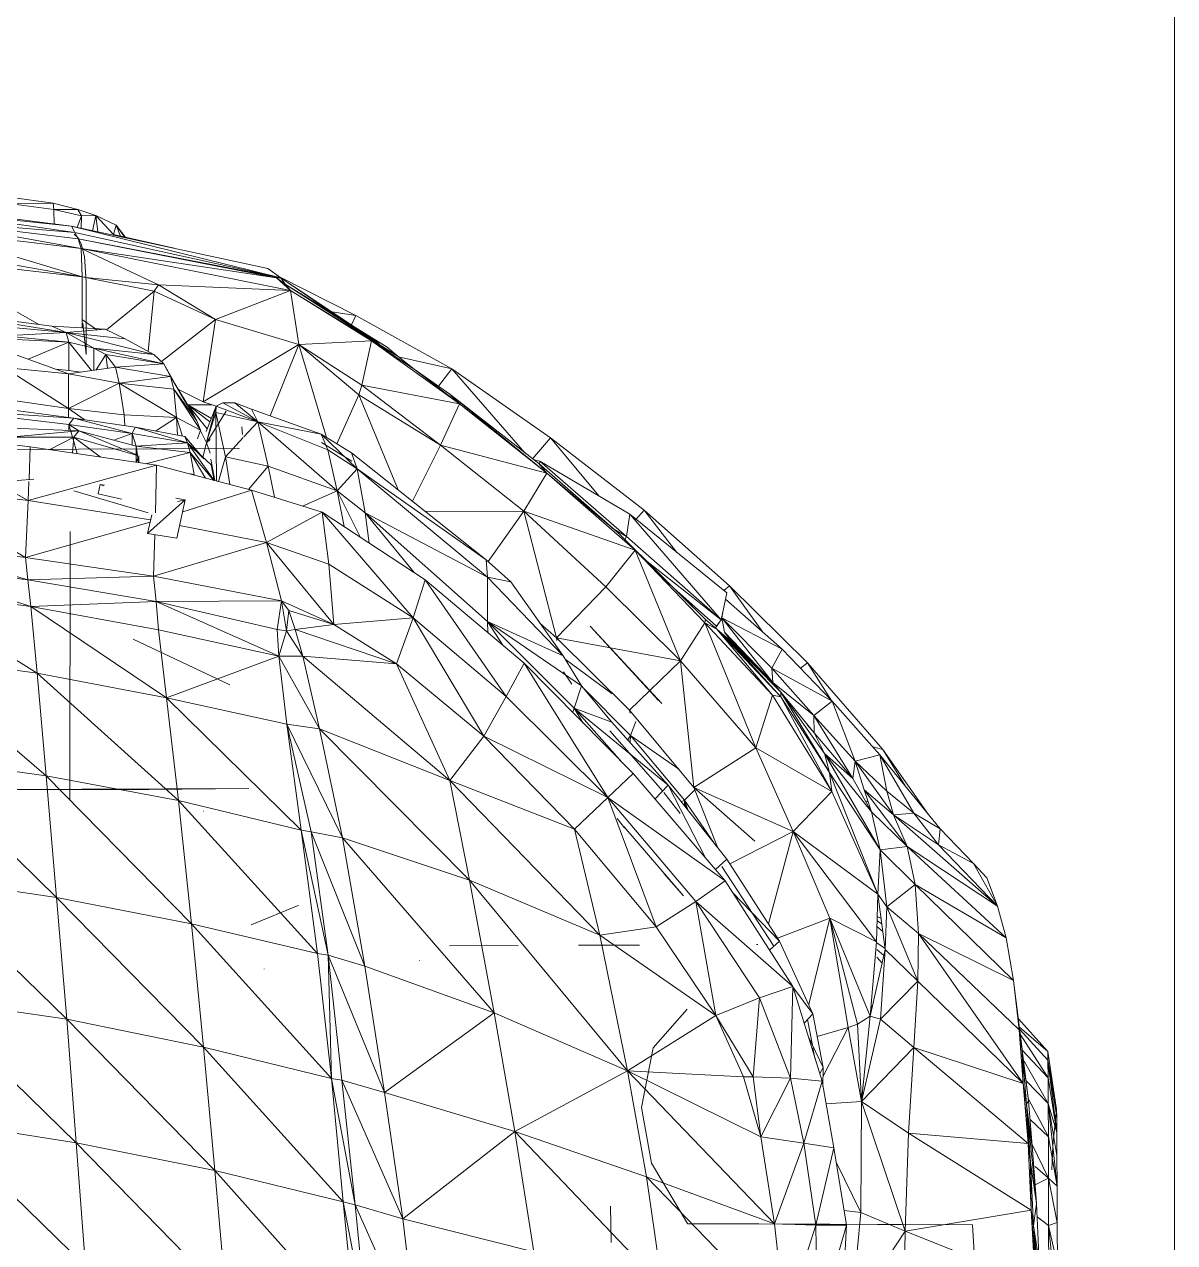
# Model space of a CAD drawing. Header units: inches. Extents: x -4450 to -273, y 9564 to 12971.
# Drawn here: x -4154.26 to -4126.27, y 10715.94 to 10745.6 of the extents above; entities that cross this region are included whole.
import ezdxf

# ---------------------------------------------------------------- set-up
doc = ezdxf.new("R2010")
doc.units = ezdxf.units.IN
doc.header["$MEASUREMENT"] = 0
for name, color, linetype, lineweight in [('0-1', 7, 'Continuous', 5), ('0-3', 7, 'Continuous', 9), ('A-GENM', 5, 'Continuous', 9), ('C-PRKG-1', 7, 'Continuous', 9)]:
    doc.layers.add(name, color=color, linetype=linetype, lineweight=lineweight)

# ---------------------------------------------------------------- blocks, each defined once
blk = doc.blocks.new('Parking_Stall_Multiple2 - street parking-1330739-FLOOR PLAN - ROOF')
at = {"layer": 'C-PRKG-1'}
blk.add_line((3, -720), (3, -641.333), dxfattribs=at)
blk = doc.blocks.new('Land_Rover_Evoque_-_SUV_Car_Vehicle_Automobile_13067 - Land Rover EVOQUE_dwg-V11-FLOOR PLAN - ROOF')
at = {"layer": 'A-GENM'}
for p, q in [((0.30719, 2.5694), (0.33419, 2.56566)), ((0.25637, 2.56273), (0.3455, 2.55145)), ((0.25681, 2.56073), (0.3455, 2.55145)), ((0.25681, 2.56073), (0.34764, 2.54751)), ((0.33419, 2.56566), (0.30671, 2.5655)), ((0.30671, 2.5655), (0.33468, 2.56172)), ((0.33419, 2.56566), (0.34941, 2.56179)), ((0.33419, 2.56566), (0.33468, 2.56172)), ((0.34941, 2.56179), (0.33468, 2.56172)), ((0.33488, 2.55279), (0.33468, 2.56172)), ((0.33468, 2.56172), (0.35162, 2.55789)), ((0.34941, 2.56179), (0.36049, 2.55798)), ((0.34941, 2.56179), (0.35162, 2.55789)), ((0.35146, 2.53769), (0.25701, 2.55486)), ((0.25701, 2.55486), (0.34764, 2.54751)), ((0.25701, 2.55486), (0.34955, 2.54358)), ((0.34896, 2.55071), (0.35162, 2.55789)), ((0.35162, 2.55789), (0.3515, 2.55016)), ((0.36049, 2.55798), (0.35162, 2.55789)), ((0.36049, 2.55798), (0.35859, 2.54863)), ((0.37305, 2.55218), (0.36049, 2.55798)), ((0.36049, 2.55798), (0.37157, 2.5463)), ((0.36049, 2.55798), (0.36176, 2.54795)), ((0.37305, 2.55218), (0.37157, 2.5463)), ((0.37909, 2.54423), (0.37305, 2.55218)), ((0.37305, 2.55218), (0.37828, 2.54478)), ((0.37305, 2.55218), (0.37581, 2.54534)), ((0.25719, 2.54894), (0.35146, 2.53769)), ((0.25719, 2.54894), (0.35217, 2.52006)), ((0.3455, 2.55145), (0.46676, 2.52537)), ((0.3455, 2.55145), (0.34764, 2.54751)), ((0.3455, 2.55145), (0.47494, 2.51953)), ((0.34954, 2.54448), (0.34726, 2.54644)), ((0.34764, 2.54751), (0.34955, 2.54358)), ((0.34764, 2.54751), (0.47494, 2.51953)), ((0.35159, 2.54053), (0.34954, 2.54448)), ((0.40898, 2.5378), (0.37157, 2.5463)), ((0.35217, 2.52006), (0.2552, 2.53718)), ((0.35146, 2.53769), (0.34955, 2.54358)), ((0.34955, 2.54358), (0.47494, 2.51953)), ((0.34955, 2.54358), (0.47207, 2.51951)), ((0.35146, 2.53769), (0.35217, 2.52006)), ((0.35146, 2.53769), (0.48072, 2.51167)), ((0.35146, 2.53769), (0.47207, 2.51951)), ((0.35146, 2.53769), (0.39929, 2.51525)), ((0.35361, 2.5327), (0.35159, 2.54053)), ((0.25496, 2.53132), (0.32534, 2.49064)), ((0.25496, 2.53132), (0.35217, 2.52006)), ((0.35462, 2.51703), (0.35361, 2.5327)), ((0.47494, 2.51953), (0.46676, 2.52537)), ((0.35219, 2.48856), (0.35217, 2.52006)), ((0.35217, 2.52006), (0.35368, 2.51991)), ((0.35217, 2.52006), (0.39658, 2.51133)), ((0.35444, 2.51983), (0.39929, 2.51525)), ((0.35462, 2.51703), (0.35461, 2.47208)), ((0.39929, 2.51525), (0.39658, 2.51133)), ((0.48072, 2.51167), (0.39929, 2.51525)), ((0.43442, 2.49387), (0.39929, 2.51525)), ((0.47494, 2.51953), (0.47207, 2.51951)), ((0.47746, 2.5156), (0.47207, 2.51951)), ((0.48072, 2.51167), (0.47207, 2.51951)), ((0.52907, 2.4826), (0.47217, 2.52149)), ((0.47494, 2.51953), (0.47217, 2.52149)), ((0.47746, 2.51564), (0.47281, 2.51884)), ((0.52109, 2.49625), (0.47406, 2.5202)), ((0.47881, 2.51397), (0.47483, 2.517)), ((0.52907, 2.4826), (0.47494, 2.51953)), ((0.53308, 2.48065), (0.47494, 2.51953)), ((0.47746, 2.5156), (0.47494, 2.51953)), ((0.53555, 2.47868), (0.47746, 2.5156)), ((0.54048, 2.47675), (0.47746, 2.5156)), ((0.54736, 2.47091), (0.47746, 2.5156)), ((0.47746, 2.5156), (0.48072, 2.51167)), ((0.36724, 2.48739), (0.39658, 2.51133)), ((0.39299, 2.47408), (0.39658, 2.51133)), ((0.43442, 2.49387), (0.39658, 2.51133)), ((0.48072, 2.51167), (0.43442, 2.49387)), ((0.54736, 2.47091), (0.48072, 2.51167)), ((0.53076, 2.48059), (0.48072, 2.51167)), ((0.48072, 2.51167), (0.48596, 2.47842)), ((0.26065, 2.49909), (0.3333, 2.4896)), ((0.26065, 2.49909), (0.34213, 2.48572)), ((0.34213, 2.48572), (0.2636, 2.49324)), ((0.36169, 2.48717), (0.35227, 2.49362)), ((0.43442, 2.49387), (0.40103, 2.4678)), ((0.43442, 2.49387), (0.42681, 2.44302)), ((0.48596, 2.47842), (0.43442, 2.49387)), ((0.52109, 2.49625), (0.5064, 2.49849)), ((0.51849, 2.4904), (0.52109, 2.49625)), ((0.58053, 2.46327), (0.52109, 2.49625)), ((0.34213, 2.48572), (0.30386, 2.48361)), ((0.3333, 2.4896), (0.36641, 2.48778)), ((0.34213, 2.48572), (0.3333, 2.4896)), ((0.34213, 2.48572), (0.36641, 2.48778)), ((0.34387, 2.47984), (0.34213, 2.48572)), ((0.35933, 2.47598), (0.34213, 2.48572)), ((0.34213, 2.48572), (0.39639, 2.47221)), ((0.34213, 2.48572), (0.3787, 2.48194)), ((0.35461, 2.47208), (0.3525, 2.49145)), ((0.36641, 2.48778), (0.3787, 2.48194)), ((0.34387, 2.47984), (0.30386, 2.48361)), ((0.30707, 2.48165), (0.34387, 2.47984)), ((0.34387, 2.47984), (0.31868, 2.46934)), ((0.34387, 2.47984), (0.34386, 2.46226)), ((0.34387, 2.47984), (0.35933, 2.47598)), ((0.34387, 2.47984), (0.35781, 2.46226)), ((0.39639, 2.47221), (0.3787, 2.48194)), ((0.48596, 2.47842), (0.42681, 2.44302)), ((0.48596, 2.47842), (0.46825, 2.43432)), ((0.53076, 2.48059), (0.48596, 2.47842)), ((0.52496, 2.45314), (0.48596, 2.47842)), ((0.48596, 2.47842), (0.523, 2.44728)), ((0.48596, 2.47842), (0.50306, 2.42093)), ((0.53076, 2.48059), (0.52496, 2.45314)), ((0.54736, 2.47091), (0.53076, 2.48059)), ((0.55718, 2.46311), (0.53076, 2.48059)), ((0.58524, 2.44168), (0.53076, 2.48059)), ((0.53308, 2.48065), (0.53555, 2.47868)), ((0.54048, 2.47675), (0.54736, 2.47091)), ((0.30094, 2.47576), (0.34366, 2.46029)), ((0.35933, 2.47598), (0.35932, 2.46247)), ((0.35933, 2.47598), (0.3667, 2.47209)), ((0.35933, 2.47598), (0.40254, 2.46636)), ((0.35933, 2.47598), (0.39639, 2.47221)), ((0.3667, 2.47209), (0.36078, 2.46267)), ((0.37263, 2.46432), (0.3667, 2.47209)), ((0.3667, 2.47209), (0.36776, 2.46364)), ((0.3667, 2.47209), (0.40254, 2.46636)), ((0.40254, 2.46636), (0.39639, 2.47221)), ((0.54736, 2.47091), (0.55718, 2.46311)), ((0.58053, 2.46327), (0.54752, 2.47078)), ((0.34366, 2.43876), (0.3039, 2.46404)), ((0.3039, 2.46404), (0.34366, 2.46029)), ((0.33563, 2.4632), (0.34386, 2.46226)), ((0.34366, 2.46029), (0.37263, 2.46432)), ((0.35127, 2.46135), (0.34386, 2.46226)), ((0.37263, 2.46432), (0.40254, 2.46636)), ((0.37506, 2.45451), (0.37263, 2.46432)), ((0.37263, 2.46432), (0.40672, 2.45856)), ((0.41675, 2.44099), (0.40254, 2.46636)), ((0.40672, 2.45856), (0.40254, 2.46636)), ((0.55718, 2.46311), (0.57927, 2.44756)), ((0.55718, 2.46311), (0.58524, 2.44168)), ((0.58053, 2.46327), (0.57215, 2.45258)), ((0.64142, 2.42059), (0.58053, 2.46327)), ((0.62561, 2.41146), (0.58053, 2.46327)), ((0.34366, 2.43876), (0.34366, 2.46029)), ((0.37506, 2.45451), (0.34366, 2.46029)), ((0.34366, 2.43876), (0.37506, 2.45451)), ((0.37506, 2.45451), (0.40672, 2.45856)), ((0.37801, 2.43496), (0.37506, 2.45451)), ((0.37506, 2.45451), (0.4087, 2.45074)), ((0.37506, 2.45451), (0.41041, 2.43316)), ((0.40672, 2.45856), (0.42094, 2.43515)), ((0.40672, 2.45856), (0.41675, 2.44099)), ((0.4087, 2.45074), (0.40672, 2.45856)), ((0.42292, 2.43126), (0.40672, 2.45856)), ((0.42514, 2.42539), (0.4087, 2.45074)), ((0.4087, 2.45074), (0.41041, 2.43316)), ((0.40934, 2.44986), (0.42292, 2.43126)), ((0.42681, 2.44302), (0.41156, 2.4506)), ((0.41156, 2.4506), (0.42681, 2.44302)), ((0.523, 2.44728), (0.50942, 2.41702)), ((0.52496, 2.45314), (0.523, 2.44728)), ((0.57353, 2.41617), (0.523, 2.44728)), ((0.54735, 2.38851), (0.523, 2.44728)), ((0.58524, 2.44168), (0.52496, 2.45314)), ((0.57353, 2.41617), (0.52496, 2.45314)), ((0.57927, 2.44756), (0.63423, 2.40475)), ((0.57927, 2.44756), (0.63921, 2.39887)), ((0.57927, 2.44756), (0.58524, 2.44168)), ((0.34689, 2.43288), (0.26051, 2.44431)), ((0.30391, 2.4445), (0.34366, 2.43876)), ((0.43247, 2.44108), (0.41748, 2.44102)), ((0.41748, 2.44102), (0.4294, 2.42625)), ((0.41748, 2.44102), (0.43107, 2.43053)), ((0.41748, 2.44102), (0.43192, 2.43272)), ((0.43486, 2.44026), (0.42681, 2.44302)), ((0.43486, 2.44026), (0.42681, 2.44302)), ((0.42876, 2.42462), (0.43486, 2.44027)), ((0.43486, 2.44027), (0.42923, 2.41877)), ((0.43486, 2.44027), (0.43461, 2.43638)), ((0.43905, 2.44227), (0.43486, 2.44027)), ((0.46063, 2.43064), (0.43486, 2.44027)), ((0.44641, 2.4423), (0.43905, 2.44227)), ((0.46063, 2.43064), (0.43905, 2.44227)), ((0.44641, 2.4423), (0.45673, 2.43846)), ((0.46063, 2.43064), (0.44641, 2.4423)), ((0.58524, 2.44168), (0.57353, 2.41617)), ((0.63921, 2.39887), (0.58524, 2.44168)), ((0.34396, 2.42896), (0.26372, 2.43845)), ((0.26372, 2.43845), (0.34689, 2.43288)), ((0.34365, 2.43331), (0.34366, 2.43876)), ((0.34366, 2.43876), (0.35344, 2.4319)), ((0.34366, 2.43876), (0.37801, 2.43496)), ((0.34396, 2.42896), (0.34689, 2.43288)), ((0.38492, 2.42719), (0.34689, 2.43288)), ((0.38299, 2.42325), (0.34689, 2.43288)), ((0.37856, 2.42814), (0.37801, 2.43496)), ((0.37801, 2.43496), (0.41041, 2.43316)), ((0.39742, 2.42483), (0.41041, 2.43316)), ((0.42514, 2.42539), (0.41041, 2.43316)), ((0.41041, 2.43316), (0.414, 2.42171)), ((0.41041, 2.43316), (0.41109, 2.42226)), ((0.42292, 2.43126), (0.42094, 2.43515)), ((0.42883, 2.41757), (0.44109, 2.43717)), ((0.42923, 2.41877), (0.43461, 2.43638)), ((0.46063, 2.43064), (0.43461, 2.43638)), ((0.43461, 2.43638), (0.43504, 2.394)), ((0.43461, 2.43638), (0.44071, 2.409)), ((0.45673, 2.43846), (0.49968, 2.42301)), ((0.46063, 2.43064), (0.45673, 2.43846)), ((0.32001, 2.41517), (0.2421, 2.42465)), ((0.2421, 2.42465), (0.32001, 2.41517)), ((0.3501, 2.42509), (0.30398, 2.42687)), ((0.3501, 2.42509), (0.30717, 2.42099)), ((0.34396, 2.42533), (0.34396, 2.42896)), ((0.34396, 2.42896), (0.3501, 2.42509)), ((0.34396, 2.42896), (0.34619, 2.42115)), ((0.34396, 2.42896), (0.38299, 2.42325)), ((0.3501, 2.42509), (0.34692, 2.42115)), ((0.3501, 2.42509), (0.38545, 2.41543)), ((0.3501, 2.42509), (0.38626, 2.40996)), ((0.38492, 2.42719), (0.38299, 2.42325)), ((0.38492, 2.42719), (0.4156, 2.4214)), ((0.38492, 2.42719), (0.41709, 2.41752)), ((0.42514, 2.42539), (0.42292, 2.43126)), ((0.42514, 2.42539), (0.42343, 2.41996)), ((0.42501, 2.42545), (0.42883, 2.41757)), ((0.45118, 2.42275), (0.45067, 2.42742)), ((0.46063, 2.43064), (0.45199, 2.42126)), ((0.46063, 2.43064), (0.46697, 2.40324)), ((0.46063, 2.43064), (0.5097, 2.38783)), ((0.46063, 2.43064), (0.50383, 2.41324)), ((0.46063, 2.43064), (0.49968, 2.42301)), ((0.30717, 2.42099), (0.34692, 2.42115)), ((0.33218, 2.41339), (0.34692, 2.42115)), ((0.34692, 2.42115), (0.34623, 2.41132)), ((0.34638, 2.4205), (0.34912, 2.4109)), ((0.38628, 2.40983), (0.34692, 2.42115)), ((0.36316, 2.40884), (0.34692, 2.42115)), ((0.3717, 2.41919), (0.38299, 2.42325)), ((0.38299, 2.42325), (0.38298, 2.41611)), ((0.38299, 2.42325), (0.38545, 2.41543)), ((0.38299, 2.42325), (0.41709, 2.41752)), ((0.38545, 2.41543), (0.41709, 2.41752)), ((0.4156, 2.4214), (0.42738, 2.40779)), ((0.4156, 2.4214), (0.41709, 2.41752)), ((0.42738, 2.40779), (0.41709, 2.41752)), ((0.41709, 2.41752), (0.43181, 2.4039)), ((0.41882, 2.41165), (0.41709, 2.41752)), ((0.41709, 2.41752), (0.43357, 2.39439)), ((0.42883, 2.41757), (0.42665, 2.40867)), ((0.42883, 2.41757), (0.43094, 2.42075)), ((0.42883, 2.41757), (0.43115, 2.41964)), ((0.4311, 2.4113), (0.42883, 2.41757)), ((0.45155, 2.42078), (0.44071, 2.409)), ((0.49968, 2.42301), (0.5186, 2.41139)), ((0.50383, 2.41324), (0.49968, 2.42301)), ((0.52203, 2.4016), (0.49968, 2.42301)), ((0.49998, 2.41786), (0.51863, 2.40619)), ((0.64142, 2.42059), (0.63041, 2.40772)), ((0.6994, 2.37591), (0.64142, 2.42059)), ((0.67146, 2.38465), (0.64142, 2.42059)), ((-0.44708, 2.41074), (0.44898, 2.41403)), ((0.31928, 2.39489), (0.32001, 2.41517)), ((0.39803, 2.40371), (0.32001, 2.41517)), ((0.32001, 2.41517), (0.39803, 2.40371)), ((0.38545, 2.41543), (0.38544, 2.40556)), ((0.38545, 2.41543), (0.38694, 2.40534)), ((0.38545, 2.41543), (0.41882, 2.41165)), ((0.38718, 2.40531), (0.38718, 2.40957)), ((0.39123, 2.40471), (0.41882, 2.41165)), ((0.4213, 2.39795), (0.41882, 2.41165)), ((0.41882, 2.41165), (0.43352, 2.3944)), ((0.41882, 2.41165), (0.42829, 2.39578)), ((0.43631, 2.39367), (0.44071, 2.409)), ((0.46697, 2.40324), (0.44071, 2.409)), ((0.44071, 2.409), (0.4434, 2.39181)), ((0.44898, 2.41403), (0.44908, 2.41396)), ((0.5097, 2.38783), (0.50383, 2.41324)), ((0.50383, 2.41324), (0.52203, 2.4016)), ((0.60163, 2.34533), (0.5186, 2.41139)), ((0.52203, 2.4016), (0.5186, 2.41139)), ((0.57353, 2.41617), (0.55616, 2.3815)), ((0.63921, 2.39887), (0.57353, 2.41617)), ((0.57353, 2.41617), (0.62506, 2.37534)), ((0.31882, 2.38188), (0.39803, 2.40371)), ((0.38651, 2.40824), (0.38518, 2.4056)), ((0.38576, 2.40552), (0.38657, 2.40784)), ((0.39745, 2.37431), (0.39803, 2.40371)), ((0.45669, 2.38832), (0.39803, 2.40371)), ((0.39803, 2.40371), (0.45669, 2.38832)), ((0.4315, 2.40743), (0.43413, 2.39424)), ((0.43181, 2.4039), (0.43372, 2.39435)), ((0.46697, 2.40324), (0.45488, 2.3888)), ((0.46697, 2.40324), (0.5097, 2.38783)), ((0.46697, 2.40324), (0.47091, 2.38391)), ((0.5097, 2.38783), (0.52203, 2.4016)), ((0.52203, 2.4016), (0.52689, 2.37423)), ((0.52203, 2.4016), (0.60258, 2.33457)), ((0.52203, 2.4016), (0.60163, 2.34533)), ((0.63488, 2.40635), (0.63129, 2.40703)), ((0.63423, 2.40475), (0.68328, 2.36192)), ((0.63423, 2.40475), (0.63921, 2.39887)), ((0.63454, 2.40447), (0.63488, 2.40635)), ((0.69039, 2.37341), (0.63488, 2.40635)), ((0.68839, 2.35968), (0.63488, 2.40635)), ((0.32234, 2.39513), (0.30212, 2.39357)), ((0.41763, 2.39857), (0.4213, 2.39795)), ((0.63921, 2.39887), (0.62506, 2.37534)), ((0.68328, 2.36192), (0.63921, 2.39887)), ((0.69365, 2.35117), (0.63921, 2.39887)), ((0.24031, 2.39141), (0.31715, 2.34672)), ((0.31882, 2.38188), (0.30714, 2.38839)), ((0.31882, 2.38188), (0.31924, 2.39375)), ((0.39285, 2.37438), (0.34693, 2.38793)), ((0.36321, 2.39187), (0.362, 2.38598)), ((0.36591, 2.39138), (0.36321, 2.39187)), ((0.36321, 2.39187), (0.3652, 2.39105)), ((0.41438, 2.3749), (0.45669, 2.38832)), ((0.50036, 2.37476), (0.45669, 2.38832)), ((0.46605, 2.35605), (0.45669, 2.38832)), ((0.45669, 2.38832), (0.50036, 2.37476)), ((0.5097, 2.38783), (0.48829, 2.37851)), ((0.5097, 2.38783), (0.52689, 2.37423)), ((0.5097, 2.38783), (0.51396, 2.36582)), ((0.5097, 2.38783), (0.52412, 2.35914)), ((0.29811, 2.38439), (0.31882, 2.38188)), ((0.31715, 2.34672), (0.31882, 2.38188)), ((0.39441, 2.36996), (0.31882, 2.38188)), ((0.362, 2.38598), (0.37643, 2.38275)), ((0.41574, 2.38229), (0.39246, 2.36162)), ((0.41574, 2.38229), (0.40997, 2.38334)), ((0.41574, 2.38229), (0.41062, 2.35877)), ((0.41574, 2.38229), (0.41103, 2.38132)), ((0.39246, 2.36162), (0.39512, 2.37301)), ((0.46605, 2.35605), (0.50036, 2.37476)), ((0.56391, 2.333), (0.50036, 2.37476)), ((0.50458, 2.34252), (0.50036, 2.37476)), ((0.5566, 2.30947), (0.50036, 2.37476)), ((0.50036, 2.37476), (0.56391, 2.333)), ((0.50036, 2.37476), (0.50049, 2.37464)), ((0.52689, 2.37423), (0.60258, 2.33457)), ((0.52689, 2.37423), (0.60254, 2.30717)), ((0.52689, 2.37423), (0.52945, 2.35564)), ((0.52689, 2.37423), (0.5572, 2.33741)), ((0.62506, 2.37534), (0.56421, 2.3751)), ((0.62506, 2.37534), (0.60291, 2.34419)), ((0.69365, 2.35117), (0.62506, 2.37534)), ((0.62506, 2.37534), (0.67559, 2.32858)), ((0.62506, 2.37534), (0.64517, 2.29719)), ((0.68839, 2.35968), (0.69039, 2.37341)), ((0.75034, 2.32485), (0.69039, 2.37341)), ((0.74686, 2.30818), (0.69039, 2.37341)), ((0.6994, 2.37591), (0.69424, 2.37029)), ((0.75198, 2.32929), (0.6994, 2.37591)), ((0.71946, 2.34986), (0.6994, 2.37591)), ((0.31715, 2.34672), (0.39408, 2.36856)), ((0.41232, 2.36657), (0.46605, 2.35605)), ((0.68058, 2.36428), (0.68839, 2.35968)), ((0.34463, 2.3628), (0.34453, 2.19667)), ((0.41062, 2.35877), (0.39246, 2.36162)), ((0.39706, 2.3609), (0.39617, 2.33526)), ((0.68328, 2.36192), (0.73725, 2.30836)), ((0.68328, 2.36192), (0.69365, 2.35117)), ((0.68839, 2.35968), (0.68744, 2.35779)), ((0.68839, 2.35968), (0.74686, 2.30818)), ((0.23848, 2.35618), (0.31715, 2.34672)), ((0.23848, 2.35618), (0.31862, 2.33301)), ((0.39617, 2.33526), (0.46605, 2.35605)), ((0.50756, 2.30537), (0.46605, 2.35605)), ((0.47518, 2.3199), (0.46605, 2.35605)), ((0.46605, 2.35605), (0.50458, 2.34252)), ((0.69365, 2.35117), (0.67559, 2.32858)), ((0.73725, 2.30836), (0.69365, 2.35117)), ((0.73684, 2.3064), (0.69365, 2.35117)), ((0.69365, 2.35117), (0.72171, 2.28282)), ((0.23974, 2.3425), (0.31862, 2.33301)), ((0.23974, 2.3425), (0.32034, 2.3164)), ((0.31715, 2.34672), (0.31862, 2.33301)), ((0.31715, 2.34672), (0.39617, 2.33526)), ((0.50756, 2.30537), (0.50458, 2.34252)), ((0.50458, 2.34252), (0.5566, 2.30947)), ((0.61684, 2.33172), (0.60163, 2.34533)), ((0.60258, 2.33457), (0.60163, 2.34533)), ((0.70116, 2.34417), (0.74686, 2.30818)), ((0.31862, 2.33301), (0.39617, 2.33526)), ((0.39789, 2.31961), (0.39617, 2.33526)), ((0.47518, 2.3199), (0.39617, 2.33526)), ((0.60258, 2.33457), (0.60254, 2.30717)), ((0.60258, 2.33457), (0.61684, 2.33172)), ((0.60258, 2.33457), (0.64925, 2.28594)), ((0.24072, 2.32685), (0.32034, 2.3164)), ((0.24072, 2.32685), (0.32428, 2.27535)), ((0.31862, 2.33301), (0.32034, 2.3164)), ((0.31862, 2.33301), (0.39789, 2.31961)), ((0.5566, 2.30947), (0.56391, 2.333)), ((0.56391, 2.333), (0.62524, 2.2814)), ((0.614, 2.26081), (0.56391, 2.333)), ((0.56391, 2.333), (0.62524, 2.2814)), ((0.61684, 2.33172), (0.64925, 2.28594)), ((0.67559, 2.32858), (0.64517, 2.29719)), ((0.67559, 2.32858), (0.72171, 2.28282)), ((0.71768, 2.32778), (0.74392, 2.30427)), ((0.75198, 2.32929), (0.74861, 2.32625)), ((0.75198, 2.32929), (0.80014, 2.28164)), ((0.75198, 2.32929), (0.77267, 2.30055)), ((0.32034, 2.3164), (0.39789, 2.31961)), ((0.39789, 2.31961), (0.47518, 2.3199)), ((0.39936, 2.30203), (0.39789, 2.31961)), ((0.39789, 2.31961), (0.47371, 2.28567)), ((0.39789, 2.31961), (0.47248, 2.3023)), ((0.47248, 2.3023), (0.47518, 2.3199)), ((0.50756, 2.30537), (0.47518, 2.3199)), ((0.47983, 2.31407), (0.47518, 2.3199)), ((0.47518, 2.3199), (0.47838, 2.30135)), ((0.74686, 2.30818), (0.75034, 2.32485)), ((0.74686, 2.30818), (0.75034, 2.32485)), ((0.74952, 2.32095), (0.78453, 2.29009)), ((0.32034, 2.3164), (0.32428, 2.27535)), ((0.32034, 2.3164), (0.40427, 2.25998)), ((0.32034, 2.3164), (0.39936, 2.30203)), ((0.47983, 2.31407), (0.47838, 2.30135)), ((0.48378, 2.30234), (0.47983, 2.31407)), ((0.50756, 2.30537), (0.47983, 2.31407)), ((0.74728, 2.3095), (0.74783, 2.31282)), ((0.48378, 2.30234), (0.50756, 2.30537)), ((0.50756, 2.30537), (0.5566, 2.30947)), ((0.54632, 2.28105), (0.50756, 2.30537)), ((0.54632, 2.28105), (0.5566, 2.30947)), ((0.6003, 2.23631), (0.5566, 2.30947)), ((0.5566, 2.30947), (0.614, 2.26081)), ((0.60254, 2.30717), (0.60267, 2.30039)), ((0.60254, 2.30717), (0.61203, 2.29251)), ((0.60254, 2.30717), (0.65611, 2.2537)), ((0.60254, 2.30717), (0.64925, 2.28594)), ((0.60254, 2.30717), (0.66055, 2.26742)), ((0.63491, 2.30619), (0.64517, 2.29719)), ((0.63491, 2.30619), (0.64517, 2.29719)), ((0.66597, 2.30422), (0.70818, 2.25843)), ((0.66597, 2.30422), (0.71014, 2.25649)), ((0.73684, 2.3064), (0.72171, 2.28282)), ((0.73725, 2.30836), (0.73684, 2.3064)), ((0.7441, 2.30253), (0.73684, 2.3064)), ((0.77854, 2.26156), (0.73684, 2.3064)), ((0.73684, 2.3064), (0.76832, 2.22921)), ((0.73725, 2.30836), (0.7441, 2.30253)), ((0.74327, 2.30323), (0.74686, 2.30818)), ((0.74686, 2.30818), (0.74392, 2.30427)), ((0.74883, 2.30066), (0.74728, 2.3095)), ((0.74728, 2.3095), (0.78453, 2.29009)), ((0.74728, 2.3095), (0.77876, 2.26949)), ((0.74728, 2.3095), (0.7782, 2.27831)), ((0.44337, 2.26805), (0.38363, 2.29622)), ((0.40427, 2.25998), (0.39936, 2.30203)), ((0.39936, 2.30203), (0.47371, 2.28567)), ((0.47371, 2.28567), (0.47248, 2.3023)), ((0.47248, 2.3023), (0.47838, 2.30135)), ((0.47371, 2.28567), (0.47838, 2.30135)), ((0.48378, 2.30234), (0.47838, 2.30135)), ((0.48843, 2.28575), (0.47838, 2.30135)), ((0.54632, 2.28105), (0.48378, 2.30234)), ((0.48843, 2.28575), (0.48378, 2.30234)), ((0.64517, 2.29719), (0.69029, 2.25239)), ((0.72171, 2.28282), (0.64517, 2.29719)), ((0.64517, 2.29719), (0.69029, 2.25239)), ((0.64542, 2.29548), (0.64517, 2.29719)), ((0.7485, 2.29866), (0.7441, 2.30253)), ((0.7441, 2.30253), (0.77854, 2.26156)), ((0.7441, 2.30253), (0.78383, 2.26064)), ((0.75094, 2.29671), (0.7485, 2.29866)), ((0.7485, 2.29866), (0.78383, 2.26064)), ((0.75188, 2.29673), (0.74883, 2.30066)), ((0.74883, 2.30066), (0.77876, 2.26949)), ((0.75094, 2.29671), (0.75188, 2.29673)), ((0.75094, 2.29671), (0.78377, 2.26361)), ((0.75094, 2.29671), (0.78383, 2.26064)), ((0.75188, 2.29673), (0.77876, 2.26949)), ((0.75188, 2.29673), (0.78377, 2.26361)), ((0.78453, 2.29009), (0.7782, 2.27831)), ((0.81542, 2.25796), (0.78453, 2.29009)), ((0.2438, 2.28581), (0.32428, 2.27535)), ((0.2438, 2.28581), (0.32991, 2.21182)), ((0.40427, 2.25998), (0.47371, 2.28567)), ((0.48843, 2.28575), (0.47371, 2.28567)), ((0.49872, 2.24082), (0.47371, 2.28567)), ((0.47862, 2.24366), (0.47371, 2.28567)), ((0.57918, 2.20886), (0.48843, 2.28575)), ((0.54632, 2.28105), (0.48843, 2.28575)), ((0.48843, 2.28575), (0.49872, 2.24082)), ((0.57918, 2.20886), (0.54632, 2.28105)), ((0.6003, 2.23631), (0.54632, 2.28105)), ((0.614, 2.26081), (0.62524, 2.2814)), ((0.62524, 2.2814), (0.69244, 2.21322)), ((0.62524, 2.2814), (0.67679, 2.19851)), ((0.62524, 2.2814), (0.69244, 2.21322)), ((0.64925, 2.28594), (0.66055, 2.26742)), ((0.65053, 2.28385), (0.67963, 2.26256)), ((0.72171, 2.28282), (0.69029, 2.25239)), ((0.72171, 2.28282), (0.76832, 2.22921)), ((0.72171, 2.28282), (0.73004, 2.20466)), ((0.79587, 2.27829), (0.80014, 2.28164)), ((0.80014, 2.28164), (0.84681, 2.22809)), ((0.80014, 2.28164), (0.81529, 2.25804)), ((0.32428, 2.27535), (0.32991, 2.21182)), ((0.32428, 2.27535), (0.41163, 2.19649)), ((0.32428, 2.27535), (0.40427, 2.25998)), ((0.64952, 2.27616), (0.65471, 2.26843)), ((0.81542, 2.25796), (0.7782, 2.27831)), ((0.77876, 2.26949), (0.7782, 2.27831)), ((0.7782, 2.27831), (0.8042, 2.2491)), ((0.65611, 2.2537), (0.66055, 2.26742)), ((0.66055, 2.26742), (0.67923, 2.24503)), ((0.66134, 2.26647), (0.69082, 2.23677)), ((0.77876, 2.26949), (0.78377, 2.26361)), ((0.77876, 2.26949), (0.8042, 2.2491)), ((0.41163, 2.19649), (0.40427, 2.25998)), ((0.40427, 2.25998), (0.48744, 2.17819)), ((0.40427, 2.25998), (0.47862, 2.24366)), ((0.6003, 2.23631), (0.614, 2.26081)), ((0.614, 2.26081), (0.67679, 2.19851)), ((0.77854, 2.26156), (0.76832, 2.22921)), ((0.77854, 2.26156), (0.81532, 2.20209)), ((0.77854, 2.26156), (0.78383, 2.26064)), ((0.78377, 2.26361), (0.80427, 2.2383)), ((0.78377, 2.26361), (0.81073, 2.2256)), ((0.78377, 2.26361), (0.81375, 2.21386)), ((0.78377, 2.26361), (0.78383, 2.26064)), ((0.81532, 2.20209), (0.78383, 2.26064)), ((0.81375, 2.21386), (0.78383, 2.26064)), ((0.65514, 2.25106), (0.65611, 2.2537)), ((0.65611, 2.2537), (0.66169, 2.24442)), ((0.65611, 2.2537), (0.67923, 2.24503)), ((0.65611, 2.2537), (0.71411, 2.2061)), ((0.65611, 2.2537), (0.68545, 2.22032)), ((0.69029, 2.25239), (0.73004, 2.20466)), ((0.69029, 2.25239), (0.73004, 2.20466)), ((0.69061, 2.25063), (0.69029, 2.25239)), ((0.81542, 2.25796), (0.8042, 2.2491)), ((0.84486, 2.22484), (0.81542, 2.25796)), ((0.81542, 2.25796), (0.82971, 2.22083)), ((0.49872, 2.24082), (0.47862, 2.24366)), ((0.51294, 2.17341), (0.47862, 2.24366)), ((0.48744, 2.17819), (0.47862, 2.24366)), ((0.47862, 2.24366), (0.49358, 2.17724)), ((0.67923, 2.24503), (0.71411, 2.2061)), ((0.69421, 2.24543), (0.69082, 2.23677)), ((0.80007, 2.24342), (0.80427, 2.2383)), ((0.82829, 2.21007), (0.8042, 2.2491)), ((0.82971, 2.22083), (0.8042, 2.2491)), ((0.8042, 2.2491), (0.80427, 2.2383)), ((0.57918, 2.20886), (0.49872, 2.24082)), ((0.49872, 2.24082), (0.59145, 2.14733)), ((0.49872, 2.24082), (0.51294, 2.17341)), ((0.57918, 2.20886), (0.6003, 2.23631)), ((0.65621, 2.17885), (0.6003, 2.23631)), ((0.6003, 2.23631), (0.67679, 2.19851)), ((0.67815, 2.23961), (0.71071, 2.2025)), ((0.69082, 2.23677), (0.68914, 2.23397)), ((0.69082, 2.23677), (0.69056, 2.23239)), ((0.69082, 2.23677), (0.72069, 2.21589)), ((0.69082, 2.23677), (0.72417, 2.19679)), ((0.82829, 2.21007), (0.80427, 2.2383)), ((0.80427, 2.2383), (0.81073, 2.2256)), ((0.76832, 2.22921), (0.73004, 2.20466)), ((0.81532, 2.20209), (0.76832, 2.22921)), ((0.76832, 2.22921), (0.79141, 2.1775)), ((0.84052, 2.22972), (0.84681, 2.22809)), ((0.24807, 2.22323), (0.32991, 2.21182)), ((0.24807, 2.22323), (0.33628, 2.13658)), ((0.84512, 2.16609), (0.81073, 2.2256)), ((0.83966, 2.18955), (0.81073, 2.2256)), ((0.82829, 2.21007), (0.81073, 2.2256)), ((0.81073, 2.2256), (0.81375, 2.21386)), ((0.82829, 2.21007), (0.82971, 2.22083)), ((0.84486, 2.22484), (0.82971, 2.22083)), ((0.82971, 2.22083), (0.83516, 2.20324)), ((0.82971, 2.22083), (0.85329, 2.1877)), ((0.82971, 2.22083), (0.84931, 2.20235)), ((0.84486, 2.22484), (0.88214, 2.17905)), ((0.84486, 2.22484), (0.84931, 2.20235)), ((0.84486, 2.22484), (0.86598, 2.18872)), ((0.87468, 2.18821), (0.84681, 2.22809)), ((0.86058, 2.20554), (0.84681, 2.22809)), ((0.67679, 2.19851), (0.69244, 2.21322)), ((0.74935, 2.14697), (0.69244, 2.21322)), ((0.69244, 2.21322), (0.74935, 2.14697)), ((0.84375, 2.13865), (0.81375, 2.21386)), ((0.84512, 2.16609), (0.81375, 2.21386)), ((0.81532, 2.20209), (0.81375, 2.21386)), ((0.32991, 2.21182), (0.33628, 2.13658)), ((0.32991, 2.21182), (0.4197, 2.12027)), ((0.32991, 2.21182), (0.41163, 2.19649)), ((0.67192, 2.11342), (0.57918, 2.20886)), ((0.65621, 2.17885), (0.57918, 2.20886)), ((0.57918, 2.20886), (0.59145, 2.14733)), ((0.71411, 2.2061), (0.70596, 2.19749)), ((0.71411, 2.2061), (0.75046, 2.16033)), ((0.71411, 2.2061), (0.7371, 2.16124)), ((0.83966, 2.18955), (0.82829, 2.21007)), ((0.45517, 2.20402), (0.00065, 2.20236)), ((0.3598, 2.20336), (0.0015, 2.20202)), ((0.3932, 2.20346), (0.3598, 2.20336)), ((0.3932, 2.20346), (0.45517, 2.20402)), ((0.65621, 2.17885), (0.67679, 2.19851)), ((0.70674, 2.11843), (0.67679, 2.19851)), ((0.67679, 2.19851), (0.73123, 2.13419)), ((0.67679, 2.19851), (0.74935, 2.14697)), ((0.71149, 2.20161), (0.72163, 2.18864)), ((0.7306, 2.20324), (0.72417, 2.19679)), ((0.73004, 2.20466), (0.74452, 2.16781)), ((0.79141, 2.1775), (0.73004, 2.20466)), ((0.73004, 2.20466), (0.74452, 2.16781)), ((0.76758, 2.17148), (0.73004, 2.20466)), ((0.81532, 2.20209), (0.79141, 2.1775)), ((0.84375, 2.13865), (0.81532, 2.20209)), ((0.83966, 2.18955), (0.83516, 2.20324)), ((0.83516, 2.20324), (0.86172, 2.16815)), ((0.83516, 2.20324), (0.85329, 2.1877)), ((0.85329, 2.1877), (0.84931, 2.20235)), ((0.84931, 2.20235), (0.86598, 2.18872)), ((0.4197, 2.12027), (0.41163, 2.19649)), ((0.41163, 2.19649), (0.49749, 2.10198)), ((0.41163, 2.19649), (0.48744, 2.17819)), ((0.72417, 2.19679), (0.72226, 2.19583)), ((0.72417, 2.19679), (0.72414, 2.19347)), ((0.72417, 2.19679), (0.74204, 2.17093)), ((0.72417, 2.19679), (0.72625, 2.19081)), ((0.72417, 2.19679), (0.72495, 2.19244)), ((0.83759, 2.19582), (0.83591, 2.19632)), ((0.42712, 2.18997), (0.42722, 2.19004)), ((0.6872, 2.17961), (0.68272, 2.18541)), ((0.84512, 2.16609), (0.83966, 2.18955)), ((0.83966, 2.18955), (0.86172, 2.16815)), ((0.85329, 2.1877), (0.86598, 2.18872)), ((0.86172, 2.16815), (0.85329, 2.1877)), ((0.85329, 2.1877), (0.91753, 2.13122)), ((0.85329, 2.1877), (0.88119, 2.16925)), ((0.88119, 2.16925), (0.86598, 2.18872)), ((0.86598, 2.18872), (0.88214, 2.17905)), ((0.49749, 2.10198), (0.48744, 2.17819)), ((0.48744, 2.17819), (0.50412, 2.10104)), ((0.48744, 2.17819), (0.49358, 2.17724)), ((0.51294, 2.17341), (0.49358, 2.17724)), ((0.52667, 2.09431), (0.49358, 2.17724)), ((0.50412, 2.10104), (0.49358, 2.17724)), ((0.67192, 2.11342), (0.65621, 2.17885)), ((0.70674, 2.11843), (0.65621, 2.17885)), ((0.72354, 2.13776), (0.68666, 2.18058)), ((0.79141, 2.1775), (0.75231, 2.15743)), ((0.79141, 2.1775), (0.77606, 2.12034)), ((0.84375, 2.13865), (0.79141, 2.1775)), ((0.84281, 2.1093), (0.79141, 2.1775)), ((0.79141, 2.1775), (0.814, 2.12381)), ((0.88119, 2.16925), (0.88214, 2.17905)), ((0.88214, 2.17905), (0.90273, 2.1576)), ((0.59145, 2.14733), (0.51294, 2.17341)), ((0.60665, 2.06527), (0.51294, 2.17341)), ((0.51294, 2.17341), (0.52667, 2.09431)), ((0.84512, 2.16609), (0.86172, 2.16815)), ((0.8667, 2.14464), (0.86172, 2.16815)), ((0.92301, 2.11167), (0.86172, 2.16815)), ((0.86172, 2.16815), (0.91753, 2.13122)), ((0.91753, 2.13122), (0.88119, 2.16925)), ((0.88119, 2.16925), (0.90273, 2.1576)), ((0.4112, 2.16252), (0.41129, 2.16258)), ((0.84375, 2.13865), (0.84512, 2.16609)), ((0.84914, 2.13087), (0.84512, 2.16609)), ((0.84512, 2.16609), (0.8667, 2.14464)), ((0.74333, 2.15398), (0.75046, 2.16033)), ((0.74731, 2.1558), (0.77937, 2.10657)), ((0.75046, 2.16033), (0.7829, 2.10966)), ((0.90273, 2.1576), (0.91108, 2.14883)), ((0.91753, 2.13122), (0.90273, 2.1576)), ((0.25284, 2.149), (0.33628, 2.13658)), ((0.25284, 2.149), (0.34264, 2.06137)), ((0.68907, 2.02943), (0.59145, 2.14733)), ((0.67192, 2.11342), (0.59145, 2.14733)), ((0.59145, 2.14733), (0.60665, 2.06527)), ((0.71171, 2.15136), (0.72354, 2.13776)), ((0.73123, 2.13419), (0.74935, 2.14697)), ((0.79105, 2.08166), (0.74935, 2.14697)), ((0.74935, 2.14697), (0.79105, 2.08166)), ((0.91753, 2.13122), (0.91108, 2.14883)), ((0.51295, 2.14454), (0.51284, 2.14445)), ((0.75417, 2.13943), (0.7829, 2.10966)), ((0.84375, 2.13865), (0.84281, 2.1093)), ((0.84821, 2.10445), (0.84375, 2.13865)), ((0.84914, 2.13087), (0.84375, 2.13865)), ((0.84914, 2.13087), (0.8667, 2.14464)), ((0.86874, 2.11434), (0.8667, 2.14464)), ((0.9275, 2.08528), (0.8667, 2.14464)), ((0.8667, 2.14464), (0.92301, 2.11167)), ((0.33628, 2.13658), (0.34264, 2.06137)), ((0.33628, 2.13658), (0.42705, 2.04407)), ((0.33628, 2.13658), (0.4197, 2.12027)), ((0.45653, 2.11982), (0.4856, 2.13164)), ((0.4856, 2.13164), (0.48571, 2.13169)), ((0.70674, 2.11843), (0.73123, 2.13419)), ((0.74352, 2.06382), (0.73123, 2.13419)), ((0.73123, 2.13419), (0.77047, 2.07471)), ((0.73123, 2.13419), (0.79105, 2.08166)), ((0.84821, 2.10445), (0.84914, 2.13087)), ((0.8683, 2.08498), (0.84914, 2.13087)), ((0.86874, 2.11434), (0.84914, 2.13087)), ((0.92301, 2.11167), (0.91753, 2.13122)), ((0.814, 2.12381), (0.78175, 2.11147)), ((0.814, 2.12381), (0.80095, 2.07049)), ((0.83897, 2.06332), (0.814, 2.12381)), ((0.84281, 2.1093), (0.814, 2.12381)), ((0.814, 2.12381), (0.83114, 2.05838)), ((0.814, 2.12381), (0.82528, 2.05641)), ((0.84331, 2.12488), (0.84571, 2.12359)), ((0.42705, 2.04407), (0.4197, 2.12027)), ((0.4197, 2.12027), (0.50606, 2.02481)), ((0.4197, 2.12027), (0.49749, 2.10198)), ((0.67192, 2.11342), (0.70674, 2.11843)), ((0.74352, 2.06382), (0.70674, 2.11843)), ((0.84674, 2.11572), (0.84311, 2.11872)), ((0.84322, 2.12228), (0.84613, 2.12036)), ((0.68907, 2.02943), (0.67192, 2.11342)), ((0.74352, 2.06382), (0.67192, 2.11342)), ((0.7829, 2.10966), (0.77666, 2.10419)), ((0.7829, 2.10966), (0.80357, 2.06482)), ((0.83897, 2.06332), (0.84281, 2.1093)), ((0.84303, 2.10869), (0.84823, 2.10513)), ((0.8683, 2.08498), (0.86874, 2.11434)), ((0.93347, 2.02172), (0.86874, 2.11434)), ((0.86874, 2.11434), (0.93096, 2.05496)), ((0.86874, 2.11434), (0.9275, 2.08528)), ((0.9275, 2.08528), (0.92301, 2.11167)), ((0.50606, 2.02481), (0.49749, 2.10198)), ((0.49749, 2.10198), (0.50412, 2.10104)), ((0.52667, 2.09431), (0.50412, 2.10104)), ((0.53891, 2.01617), (0.50412, 2.10104)), ((0.50606, 2.02481), (0.50412, 2.10104)), ((0.51243, 2.02385), (0.50412, 2.10104)), ((0.6214, 2.10696), (0.57914, 2.10681)), ((0.69647, 2.10723), (0.6587, 2.1071)), ((0.76962, 2.10751), (0.76866, 2.1075)), ((0.84821, 2.10445), (0.83897, 2.06332)), ((0.84303, 2.10458), (0.84737, 2.1007)), ((0.84533, 2.06139), (0.84821, 2.10445)), ((0.8683, 2.08498), (0.84821, 2.10445)), ((0.60665, 2.06527), (0.52667, 2.09431)), ((0.52667, 2.09431), (0.53891, 2.01617)), ((0.5606, 2.09785), (0.56051, 2.09781)), ((0.8463, 2.09596), (0.84303, 2.09971)), ((0.46454, 2.09245), (0.46464, 2.09249)), ((0.9275, 2.08528), (0.9294, 2.07062)), ((0.93096, 2.05496), (0.9275, 2.08528)), ((0.9275, 2.08528), (0.9329, 2.04129)), ((0.77047, 2.07471), (0.79105, 2.08166)), ((0.7896, 2.02492), (0.79105, 2.08166)), ((0.79095, 2.08159), (0.80357, 2.06482)), ((0.79105, 2.08166), (0.80918, 2.02309)), ((0.79105, 2.08166), (0.80918, 2.02309)), ((0.8683, 2.08498), (0.84533, 2.06139)), ((0.8659, 2.04389), (0.8683, 2.08498)), ((0.93347, 2.02172), (0.8683, 2.08498)), ((0.34264, 2.06137), (0.25749, 2.07373)), ((0.3485, 1.98512), (0.25749, 2.07373)), ((0.74352, 2.06382), (0.77047, 2.07471)), ((0.77047, 2.07471), (0.76657, 2.02581)), ((0.77047, 2.07471), (0.7896, 2.02492)), ((0.9294, 2.07062), (0.92902, 2.07283)), ((0.9294, 2.07062), (0.9329, 2.04129)), ((0.93675, 2.01105), (0.9294, 2.07062)), ((0.93293, 2.04129), (0.9294, 2.07062)), ((0.9329, 2.04129), (0.9294, 2.07062)), ((0.60665, 2.06527), (0.53891, 2.01617)), ((0.68907, 2.02943), (0.60665, 2.06527)), ((0.60665, 2.06527), (0.61937, 1.992)), ((0.68907, 2.02943), (0.74352, 2.06382)), ((0.72582, 2.06763), (0.70482, 2.04376)), ((0.72593, 2.06764), (0.72582, 2.06763)), ((0.7607, 2.02577), (0.74352, 2.06382)), ((0.74352, 2.06382), (0.76657, 2.02581)), ((0.79809, 2.05892), (0.80357, 2.06482)), ((0.80995, 2.03161), (0.80357, 2.06482)), ((0.83897, 2.06332), (0.83114, 2.05838)), ((0.83362, 2.0105), (0.83897, 2.06332)), ((0.84533, 2.06139), (0.83897, 2.06332)), ((0.84008, 2.06827), (0.83953, 2.07006)), ((0.34264, 2.06137), (0.3485, 1.98512)), ((0.34264, 2.06137), (0.43414, 1.96785)), ((0.34264, 2.06137), (0.42705, 2.04407)), ((0.80028, 2.06117), (0.80324, 2.04541)), ((0.80627, 2.05076), (0.82528, 2.05641)), ((0.80986, 2.02625), (0.82528, 2.05641)), ((0.83114, 2.05838), (0.82528, 2.05641)), ((0.83362, 2.0105), (0.82528, 2.05641)), ((0.83362, 2.0105), (0.83114, 2.05838)), ((0.83362, 2.0105), (0.84533, 2.06139)), ((0.8659, 2.04389), (0.84533, 2.06139)), ((0.93047, 2.06174), (0.94866, 2.04143)), ((0.93108, 2.0566), (0.94866, 2.04143)), ((0.93125, 2.05523), (0.94876, 2.03604)), ((0.80995, 2.03161), (0.80057, 2.05091)), ((0.93347, 2.02172), (0.93096, 2.05496)), ((0.93096, 2.05496), (0.9329, 2.04129)), ((0.93162, 2.05218), (0.94885, 2.0253)), ((0.43414, 1.96785), (0.42705, 2.04407)), ((0.42705, 2.04407), (0.5134, 1.9486)), ((0.42705, 2.04407), (0.50606, 2.02481)), ((0.70482, 2.04376), (0.69768, 2.00689)), ((0.80356, 2.04372), (0.80475, 2.03742)), ((0.83362, 2.0105), (0.8659, 2.04389)), ((0.86252, 1.99105), (0.8659, 2.04389)), ((0.93645, 1.98458), (0.8659, 2.04389)), ((0.8659, 2.04389), (0.93347, 2.02172)), ((0.93279, 2.0424), (0.94885, 2.0253)), ((0.9329, 2.04129), (0.9354, 2.00902)), ((0.93675, 2.01105), (0.9329, 2.04129)), ((0.9354, 2.00902), (0.9329, 2.04129)), ((0.93347, 2.02172), (0.9329, 2.04129)), ((0.95408, 2.00573), (0.94866, 2.04143)), ((0.94876, 2.03604), (0.94866, 2.04143)), ((0.93352, 2.03647), (0.94893, 2.00945)), ((0.95408, 2.00573), (0.94876, 2.03604)), ((0.95425, 1.99134), (0.94876, 2.03604)), ((0.94885, 2.0253), (0.94876, 2.03604)), ((0.94876, 2.03604), (0.95416, 2.00084)), ((0.68907, 2.02943), (0.61937, 1.992)), ((0.77979, 1.93495), (0.68907, 2.02943)), ((0.70082, 1.96398), (0.68907, 2.02943)), ((0.68907, 2.02943), (0.77147, 1.98866)), ((0.68907, 2.02943), (0.7607, 2.02577)), ((0.7607, 2.02577), (0.76657, 2.02581)), ((0.77147, 1.98866), (0.7607, 2.02577)), ((0.77147, 1.98866), (0.76657, 2.02581)), ((0.76657, 2.02581), (0.7896, 2.02492)), ((0.80773, 2.0278), (0.80995, 2.03161)), ((0.80975, 2.01993), (0.80995, 2.03161)), ((0.95425, 1.99134), (0.94885, 2.0253)), ((0.94893, 2.00945), (0.94885, 2.0253)), ((0.5134, 1.9486), (0.50606, 2.02481)), ((0.50606, 2.02481), (0.52075, 1.94669)), ((0.50606, 2.02481), (0.51243, 2.02385)), ((0.53891, 2.01617), (0.51243, 2.02385)), ((0.55017, 1.93801), (0.51243, 2.02385)), ((0.52075, 1.94669), (0.51243, 2.02385)), ((0.77147, 1.98866), (0.7896, 2.02492)), ((0.7896, 2.02492), (0.79791, 1.98491)), ((0.7896, 2.02492), (0.80918, 2.02309)), ((0.79791, 1.98491), (0.80918, 2.02309)), ((0.80918, 2.02309), (0.81652, 1.98204)), ((0.80918, 2.02309), (0.81652, 1.98204)), ((0.93645, 1.98458), (0.93347, 2.02172)), ((0.93347, 2.02172), (0.93788, 1.97285)), ((0.93347, 2.02172), (0.9354, 2.00902)), ((0.93519, 2.02332), (0.94893, 2.00945)), ((0.53891, 2.01617), (0.61937, 1.992)), ((0.53891, 2.01617), (0.55017, 1.93801)), ((0.83362, 2.0105), (0.81168, 2.00911)), ((0.83314, 1.94207), (0.83362, 2.0105)), ((0.83362, 2.0105), (0.86057, 1.93042)), ((0.83362, 2.0105), (0.86252, 1.99105)), ((0.93675, 2.01105), (0.9354, 2.00902)), ((0.93656, 2.01252), (0.94903, 1.9887)), ((0.93675, 2.01105), (0.93924, 1.98074)), ((0.69774, 2.00692), (0.70383, 1.97243)), ((0.9354, 2.00902), (0.93788, 1.97285)), ((0.93924, 1.98074), (0.9354, 2.00902)), ((0.94173, 1.94749), (0.9354, 2.00902)), ((0.93788, 1.97285), (0.9354, 2.00902)), ((0.95431, 1.97718), (0.94893, 2.00945)), ((0.95425, 1.99134), (0.94893, 2.00945)), ((0.94893, 2.00945), (0.94903, 1.9887)), ((0.94893, 2.00945), (0.95441, 1.95835)), ((0.95169, 1.98348), (0.954, 2.00571)), ((0.95393, 2.00081), (0.954, 2.00571)), ((0.95408, 2.00573), (0.95416, 2.00084)), ((0.35411, 1.9089), (0.2621, 1.99848)), ((0.3485, 1.98512), (0.2621, 1.99848)), ((0.93771, 1.9994), (0.94903, 1.9887)), ((0.95425, 1.99134), (0.95416, 2.00084)), ((0.61937, 1.992), (0.55017, 1.93801)), ((0.70082, 1.96398), (0.61937, 1.992)), ((0.7106, 1.89656), (0.61937, 1.992)), ((0.61937, 1.992), (0.63113, 1.91775)), ((0.77979, 1.93495), (0.77147, 1.98866)), ((0.77147, 1.98866), (0.79791, 1.98491)), ((0.86057, 1.93042), (0.86252, 1.99105)), ((0.93844, 1.94351), (0.86252, 1.99105)), ((0.86252, 1.99105), (0.93645, 1.98458)), ((0.94911, 1.96328), (0.94903, 1.9887)), ((0.94903, 1.9887), (0.95441, 1.95835)), ((0.95431, 1.97718), (0.95425, 1.99134)), ((0.35411, 1.9089), (0.3485, 1.98512)), ((0.44073, 1.89066), (0.3485, 1.98512)), ((0.3485, 1.98512), (0.43414, 1.96785)), ((0.77979, 1.93495), (0.79791, 1.98491)), ((0.79791, 1.98491), (0.80525, 1.93409)), ((0.79791, 1.98491), (0.81652, 1.98204)), ((0.80525, 1.93409), (0.81652, 1.98204)), ((0.81652, 1.98204), (0.82435, 1.93417)), ((0.81652, 1.98204), (0.82435, 1.93417)), ((0.93844, 1.94351), (0.93645, 1.98458)), ((0.93645, 1.98458), (0.93788, 1.97285)), ((0.93897, 1.98409), (0.94911, 1.96328)), ((0.93924, 1.98074), (0.94173, 1.94749)), ((0.95169, 1.98348), (0.95122, 1.96834)), ((0.72608, 1.93511), (0.70383, 1.97243)), ((0.83314, 1.94207), (0.81797, 1.97314)), ((0.93788, 1.97285), (0.93986, 1.93376)), ((0.94173, 1.94749), (0.93788, 1.97285)), ((0.93986, 1.93376), (0.93788, 1.97285)), ((0.93844, 1.94351), (0.93788, 1.97285)), ((0.95431, 1.97718), (0.95441, 1.95835)), ((0.44073, 1.89066), (0.43414, 1.96785)), ((0.43414, 1.96785), (0.5134, 1.9486)), ((0.43414, 1.96785), (0.52121, 1.87041)), ((0.9409, 1.97044), (0.94911, 1.96328)), ((0.78665, 1.87534), (0.70082, 1.96398)), ((0.77979, 1.93495), (0.70082, 1.96398)), ((0.70082, 1.96398), (0.7106, 1.89656)), ((0.9409, 1.95899), (0.94911, 1.96328)), ((0.94919, 1.93386), (0.94911, 1.96328)), ((0.94911, 1.96328), (0.95449, 1.93576)), ((0.94911, 1.96328), (0.95441, 1.95835)), ((0.95449, 1.93576), (0.95441, 1.95835)), ((0.5134, 1.9486), (0.52121, 1.87041)), ((0.5134, 1.9486), (0.52857, 1.86947)), ((0.5134, 1.9486), (0.52075, 1.94669)), ((0.55995, 1.85883), (0.52075, 1.94669)), ((0.55017, 1.93801), (0.52075, 1.94669)), ((0.52857, 1.86947), (0.52075, 1.94669)), ((0.67901, 1.92347), (0.67857, 1.94599)), ((0.83314, 1.94207), (0.82288, 1.94316)), ((0.86057, 1.93042), (0.93844, 1.94351)), ((0.9409, 1.89854), (0.93844, 1.94351)), ((0.93844, 1.94351), (0.94234, 1.89076)), ((0.93844, 1.94351), (0.93986, 1.93376)), ((0.94173, 1.94749), (0.93986, 1.93376)), ((0.94173, 1.94749), (0.94322, 1.91131)), ((0.55995, 1.85883), (0.55017, 1.93801)), ((0.63113, 1.91775), (0.55017, 1.93801)), ((0.90215, 1.93445), (0.726, 1.93509)), ((0.72608, 1.93511), (0.90215, 1.93445)), ((0.78665, 1.87534), (0.77979, 1.93495)), ((0.77979, 1.93495), (0.80525, 1.93409)), ((0.83314, 1.94207), (0.82727, 1.88042)), ((0.83314, 1.94207), (0.86057, 1.93042)), ((0.94206, 1.93934), (0.94919, 1.93386)), ((0.94919, 1.93386), (0.95449, 1.93576)), ((0.95456, 1.90939), (0.95449, 1.93576)), ((0.78665, 1.87534), (0.80525, 1.93409)), ((0.80525, 1.93409), (0.82435, 1.93417)), ((0.80525, 1.93409), (0.80622, 1.87153)), ((0.82435, 1.93417), (0.80622, 1.87153)), ((0.82435, 1.93417), (0.8209, 1.86867)), ((0.82435, 1.93417), (0.8209, 1.86867)), ((0.82727, 1.88042), (0.86057, 1.93042)), ((0.8596, 1.87374), (0.86057, 1.93042)), ((0.9409, 1.89854), (0.86057, 1.93042)), ((0.90209, 1.93445), (0.90688, 1.85934)), ((0.93986, 1.93376), (0.94234, 1.89076)), ((0.94322, 1.91131), (0.93986, 1.93376)), ((0.94568, 1.87321), (0.93986, 1.93376)), ((0.94234, 1.89076), (0.93986, 1.93376)), ((0.94919, 1.93386), (0.94927, 1.90063)), ((0.94919, 1.93386), (0.95463, 1.87959)), ((0.94919, 1.93386), (0.95456, 1.90939))]:
    blk.add_line(p, q, dxfattribs=at)
blk = doc.blocks.new('Land_Rover_Evoque_-_SUV_Car_Vehicle_Automobile_13067 - Land_Rover_Evoque_-_SUV_Car_Vehicle_Automobile_13067-V12-FLOOR PLAN - ROOF')
at = {"xscale": 39.40029010366786, "yscale": 39.40029010366786, "zscale": 39.40029010366786, "rotation": 180}
blk.add_blockref('Land_Rover_Evoque_-_SUV_Car_Vehicle_Automobile_13067 - Land Rover EVOQUE_dwg-V11-FLOOR PLAN - ROOF', (-0.026, 10.27), dxfattribs=at)
blk = doc.blocks.new('CTR  - Topography_rvt-1-FLOOR PLAN - ROOF')
at = {"layer": '0-3', "rotation": 180}
for name, p in [('Parking_Stall_Multiple2 - street parking-1330739-FLOOR PLAN - ROOF', (-4123.267, 10030.176)), ('Land_Rover_Evoque_-_SUV_Car_Vehicle_Automobile_13067 - Land_Rover_Evoque_-_SUV_Car_Vehicle_Automobile_13067-V12-FLOOR PLAN - ROOF', (-4166.757, 10650.433))]:
    blk.add_blockref(name, p, dxfattribs=at)

msp = doc.modelspace()

# ---------------------------------------------------------------- block references
at = {"layer": '0-1'}
msp.add_blockref('CTR  - Topography_rvt-1-FLOOR PLAN - ROOF', (0, 0), dxfattribs=at)

doc.saveas('drawing.dxf')
